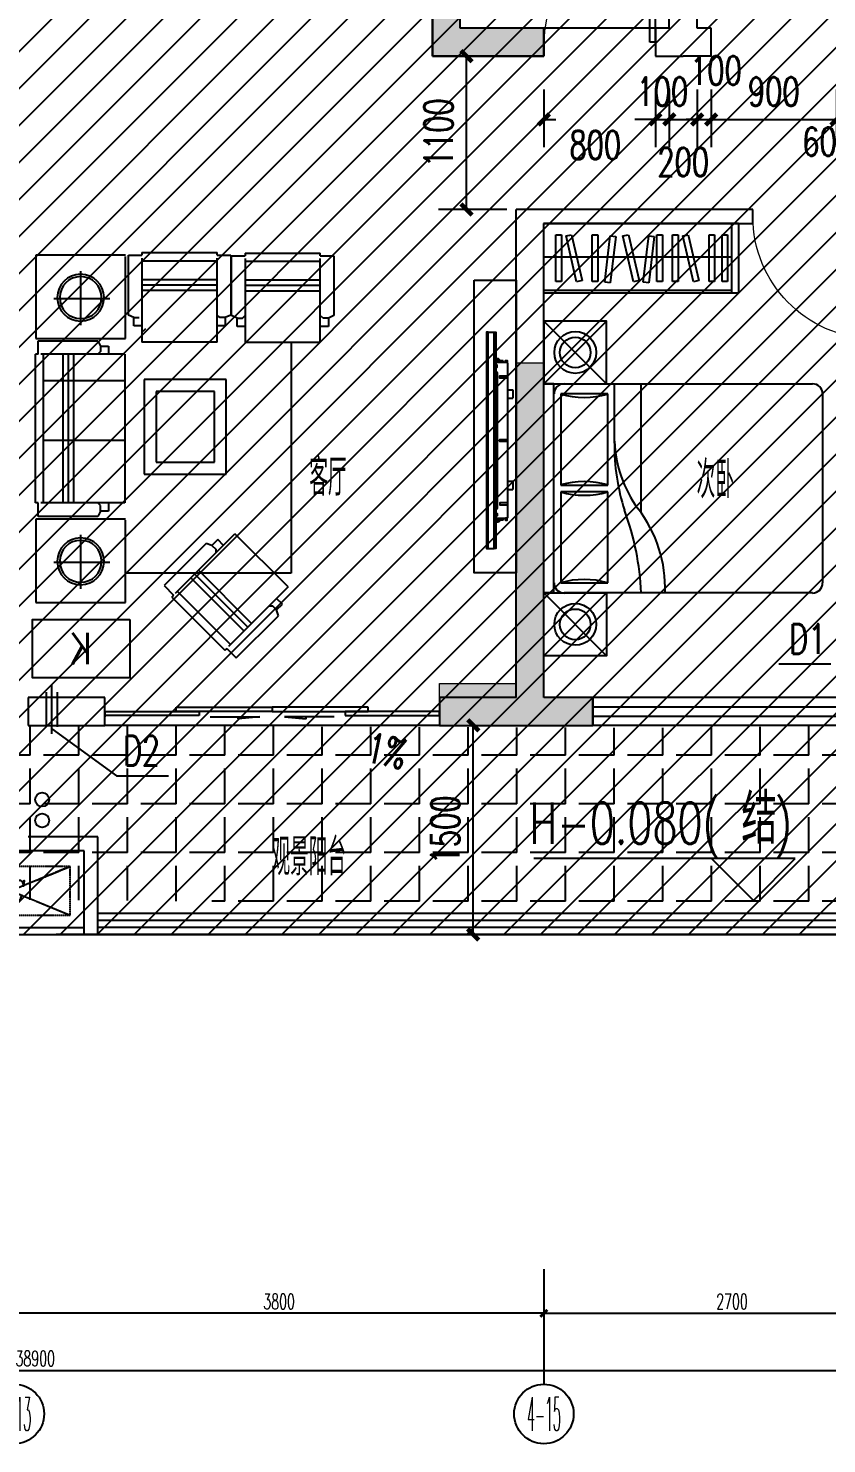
# Model space of a CAD drawing. Extents: x 184967 to 628822, y -100826 to 121332.
# Drawn here: x 276025 to 281755, y -4229 to 5923 of the extents above; entities that cross this region are included whole.
import ezdxf
from ezdxf.enums import TextEntityAlignment as Align

# ---------------------------------------------------------------- set-up
doc = ezdxf.new("R2010")
doc.units = 0
doc.header["$MEASUREMENT"] = 0
doc.linetypes.add('DASH', pattern=[0.35, 0.25, -0.1])
for name, color, linetype in [('1-涂料1', 251, 'Continuous'), ('AXIS_TEXT', 7, 'Continuous'), ('by', 30, 'Continuous'), ('DIM_ELEV', 3, 'Continuous'), ('DIM_LEAD', 3, 'Continuous'), ('fur', 252, 'Continuous'), ('KT', 8, 'DASH'), ('PS', 60, 'Continuous'), ('PUB_DIM', 3, 'Continuous'), ('pub_dim1', 190, 'Continuous'), ('PUB_TEXT', 7, 'Continuous'), ('TEXT', 7, 'Continuous'), ('VPIPE-凝结', 150, 'TG_N'), ('VPIPE-雨水', 4, 'TG_Y'), ('WALL', 145, 'Continuous'), ('WINDOW', 141, 'Continuous'), ('厨洁具', 8, 'Continuous'), ('栏杆', 4, 'Continuous'), ('看线', 67, 'Continuous'), ('面积匡算', 1, 'Continuous')]:
    doc.layers.add(name, color=color, linetype=linetype)
doc.layers.add('4#6#-col-2F~31F$0$COLU', color=7, linetype='Continuous', lineweight=0)
doc.layers.add('4#6#-col-2F~31F$0$COLU_HATCH', color=251, linetype='Continuous', lineweight=0)
doc.styles.add('_TCH_AXIS', font='COMPLEX', dxfattribs={"bigfont": 'GBCBIG'})
doc.styles.add('_TCH_DIM', font='SIMPLEX', dxfattribs={"bigfont": 'GBCBIG'})
doc.styles.add('_TCH_DIM_T3', font='SIMPLEX', dxfattribs={"width": 0.705882, "bigfont": 'GBCBIG'})
doc.styles.add('COMPLEX', font='COMPLEX')
doc.styles.add('ENGLISH', font='italict.shx')
doc.styles.add('ROMANS', font='romans.shx', dxfattribs={"width": 0.8, "bigfont": 'hztxt.shx'})
doc.styles.get("Standard").update_dxf_attribs({"font": 'gbenor.shx', "bigfont": 'gbcbig.shx'})
doc.styles.add('TG_LINETYPE', font='GBXWXT', dxfattribs={"width": 0.7, "height": 3, "bigfont": 'GBCBIG'})
doc.styles.add('宋体', font='romans.shx', dxfattribs={"height": 2, "bigfont": 'gbcbig.shx'})
doc.styles.add('尺寸标注', font='txt.shx', dxfattribs={"width": 0.6, "height": 110})
doc.linetypes.add('TG_N', pattern='A,3,-0.34,["N",TG_LINETYPE,S=0.1,R=0,X=-0.23,Y=-0.08],0', length=3.34)
doc.linetypes.add('TG_Y', pattern='A,3,-0.34,["Y",TG_LINETYPE,S=0.1,R=0,X=-0.23,Y=-0.08],0', length=3.34)
doc.dimstyles.new('1-50', dxfattribs={"dimscale": 50, "dimtxt": 110, "dimasz": 1, "dimexe": 2, "dimexo": 2, "dimgap": 0.6, "dimtad": 1, "dimdec": 0, "dimrnd": 5, "dimtxsty": '尺寸标注', "dimblk": 'ARCHTICK', "dimcen": 2.5, "dimclrd": 251, "dimclre": 251, "dimclrt": 50, "dimadec": 0, "dimazin": 0, "dimtfac": 1, "dimtdec": 0, "dimtix": 1, "dimtmove": 2, "dimatfit": 3, "dimldrblk": 'DOT', "dimfxl": 0, "dimarcsym": 0})
doc.dimstyles.new('_TCH_ARCH&&80', dxfattribs={"dimtxt": 204, "dimasz": 80, "dimexe": 200, "dimexo": 240, "dimgap": 98, "dimtad": 1, "dimdec": 0, "dimzin": 0, "dimdsep": 46, "dimtxsty": '_TCH_DIM_T3', "dimblk": 'ARCHTICK', "dimcen": 0.09, "dimclrt": 7, "dimazin": 2, "dimtfac": 1, "dimtdec": 0, "dimtix": 1, "dimtmove": 2, "dimatfit": 3, "dimfxl": 0, "dimtolj": 1, "dimtzin": 0, "dimarcsym": 0})

# ---------------------------------------------------------------- blocks, each defined once
blk = doc.blocks.new('awrtt')
at = {"layer": 'KT', "linetype": 'DASH'}
for p, q in [((195123, -20713), (194273, -20713)), ((194273, -20713), (194516, -20813)), ((195123, -20713), (194273, -21063)), ((194273, -21063), (194273, -20713)), ((194273, -20713), (195123, -21063)), ((194880, -20813), (195123, -20713)), ((195123, -21063), (195123, -20713)), ((195123, -21063), (195123, -20713)), ((194273, -21063), (194516, -20963)), ((194880, -20963), (195123, -21063)), ((194273, -21063), (195123, -21063))]:
    blk.add_line(p, q, dxfattribs=at)
at = {"layer": 'KT', "linetype": 'DASH', "style": 'ENGLISH', "width": 0.75}
blk.add_text('AC', height=150, dxfattribs=at).set_placement((194698, -20888), align=Align.MIDDLE_CENTER)
blk = doc.blocks.new('4.6.31')
at = {"layer": '4#6#-col-2F~31F$0$COLU_HATCH'}
for points in [[(13500, 7700), (13500, 7500), (12800, 7500), (12800, 5000), (13400, 5000), (13400, 4800), (12600, 4800), (12600, 7700)], [(13750, 200), (13750, 0), (12650, 0), (12650, 300), (13200, 300), (13200, 2600), (13400, 2600), (13400, 200)]]:
    blk.add_hatch(color=252, dxfattribs=at).paths.add_polyline_path(points)
at = {"layer": '4#6#-col-2F~31F$0$COLU', "color": 6}
for points in [[(13500, 7700), (13500, 7500), (12800, 7500), (12800, 5000), (13400, 5000), (13400, 4800), (12600, 4800), (12600, 7700)], [(13750, 200), (13750, 0), (12650, 0), (12650, 300), (13200, 300), (13200, 2600), (13400, 2600), (13400, 200)]]:
    blk.add_lwpolyline(points, close=True, dxfattribs=at)
blk = doc.blocks.new('46s')
at = {"layer": 'VPIPE-凝结', "linetype": 'Continuous'}
blk.add_circle((18850, -17632), 50, dxfattribs=at)
at = {"layer": 'VPIPE-雨水', "linetype": 'Continuous'}
blk.add_circle((18850, -17782), 50, dxfattribs=at)
blk = doc.blocks.new('GSKT')
at = {"layer": 'KT', "linetype": 'ByBlock'}
blk.add_lwpolyline([(296933, 262687), (296933, 263287), (297933, 263287), (297933, 262687), (296933, 262687)], dxfattribs=at)
at = {"layer": 'KT', "style": 'ROMANS', "text_generation_flag": 2, "width": 0.8}
blk.add_text('K', height=320, rotation=180, dxfattribs=at).set_placement((297323, 263145))
blk = doc.blocks.new('A$C66E365A4')
at = {"layer": '栏杆'}
for p, q in [((0, 0), (0, -350)), ((-40, -50), (-40, -300)), ((40, -50), (40, -300))]:
    blk.add_line(p, q, dxfattribs=at)
blk = doc.blocks.new('YJ02')
at = {"layer": 'fur'}
h = blk.add_hatch(dxfattribs=at)
h.set_pattern_fill('ANSI31,_O', color=256, scale=25, angle=270)
h.set_pattern_definition([(315, (4797.172, 52439.616), (2.2097087, 2.2097087), [])])
h.paths.add_polyline_path([(-350, -65), (-350, -75), (-360, -75), (-360, -65)])
h = blk.add_hatch(dxfattribs=at)
h.set_pattern_fill('ANSI31,_O', color=256, scale=25, angle=270)
h.set_pattern_definition([(315, (5257.172, 52439.616), (2.2097087, 2.2097087), [])])
h.paths.add_polyline_path([(350, -65), (350, -75), (360, -75), (360, -65)])
h = blk.add_hatch(dxfattribs=at)
h.set_pattern_fill('ANSI31,_O', color=256, scale=25, angle=270)
h.set_pattern_definition([(315, (4827.172, 52439.616), (2.2097087, 2.2097087), [])])
h.paths.add_polyline_path([(-372, -147), (-372, -136), (-382, -136), (-382, -147)])
h = blk.add_hatch(dxfattribs=at)
h.set_pattern_fill('ANSI31,_O', color=256, scale=25, angle=270)
h.set_pattern_definition([(315, (5227.172, 52439.616), (2.2097087, 2.2097087), [])])
h.paths.add_polyline_path([(372, -147), (372, -136), (382, -136), (382, -147)])
for p, q in [((-390, -84.9), (-390, -65)), ((-380.6, -79.4), (-390, -65)), ((380.6, -79.4), (390, -65)), ((390, -84.9), (390, -65)), ((-380.6, -99.3), (-390, -84.9)), ((-380.6, -119.3), (-380.6, -79.4)), ((-372, -79.4), (-380.6, -79.4)), ((-380.6, -99.3), (-372, -99.3)), ((-372, -119.3), (-380.6, -119.3)), ((372, -79.4), (380.6, -79.4)), ((380.6, -99.3), (372, -99.3)), ((372, -119.3), (380.6, -119.3)), ((380.6, -119.3), (380.6, -79.4)), ((380.6, -99.3), (390, -84.9)), ((-234.3, -152), (-234.3, -189)), ((-194.3, -189), (-234.3, -189)), ((-194.3, -152), (-194.3, -189)), ((201.4, -152), (201.4, -189)), ((241.4, -189), (201.4, -189)), ((241.4, -152), (241.4, -189))]:
    blk.add_line(p, q, dxfattribs=at)
for points in [[(517, -12), (517, 0), (-517, 0), (-517, -12)], [(517, -53), (517, -65), (-517, -65), (-517, -53)], [(-298.4, -152), (-298.4, -94.7), (-308.4, -94.7), (-308.4, -152)], [(298.4, -152), (298.4, -94.7), (308.4, -94.7), (308.4, -152)]]:
    blk.add_lwpolyline(points, dxfattribs=at)
for points in [[(518, -12), (518, -53), (-518, -53), (-518, -12)], [(-350, -65), (-350, -75), (-360, -75), (-360, -65)], [(350, -65), (350, -75), (360, -75), (360, -65)], [(-372, -147), (-372, -136), (-382, -136), (-382, -147)], [(372, -147), (372, -136), (382, -136), (382, -147)]]:
    blk.add_lwpolyline(points, close=True, dxfattribs=at)
for points in [[(-372, -65), (-372, -147, 0.414214), (-367, -152), (367, -152, 0.414214), (372, -147), (372, -65)], [(330, -65), (330, -70, -0.414214), (325, -75), (-325, -75, -0.414214), (-330, -70), (-330, -65)], [(-5, -152), (-5, -94.7, -0.8844), (5, -94.7), (5, -152)]]:
    blk.add_lwpolyline(points, format="xyb", dxfattribs=at)
blk = doc.blocks.new('GYJ6J65')
at = {"layer": 'fur'}
for p, q in [((2212080, 376076), (2213480, 376076)), ((2212080, 376076), (2212080, 375576)), ((2212130, 376076), (2212130, 375576)), ((2213480, 376076), (2213480, 375576)), ((2212159, 375996), (2212159, 375660)), ((2212199, 375996), (2212159, 375996)), ((2212199, 375660), (2212199, 375996)), ((2212252, 375996), (2212252, 375660)), ((2212292, 375996), (2212252, 375996)), ((2212292, 375660), (2212292, 375996)), ((2212441, 375996), (2212365, 375668)), ((2212404, 375659), (2212480, 375987)), ((2212480, 375987), (2212441, 375996)), ((2212514, 375996), (2212514, 375660)), ((2212554, 375996), (2212514, 375996)), ((2212554, 375660), (2212554, 375996)), ((2212627, 375996), (2212627, 375660)), ((2212667, 375996), (2212627, 375996)), ((2212667, 375660), (2212667, 375996)), ((2212725, 375988), (2212685, 375984)), ((2212685, 375984), (2212725, 375650)), ((2212765, 375655), (2212725, 375988)), ((2212870, 375996), (2212794, 375668)), ((2212834, 375659), (2212910, 375987)), ((2212910, 375987), (2212870, 375996)), ((2213001, 375988), (2212961, 375984)), ((2212961, 375984), (2213001, 375650)), ((2213041, 375655), (2213001, 375988)), ((2213091, 375996), (2213091, 375660)), ((2213131, 375996), (2213091, 375996)), ((2213131, 375660), (2213131, 375996)), ((2213279, 375996), (2213203, 375668)), ((2213242, 375659), (2213318, 375987)), ((2213318, 375987), (2213279, 375996)), ((2213352, 375996), (2213352, 375660)), ((2213392, 375996), (2213352, 375996)), ((2213392, 375660), (2213392, 375996)), ((2212130, 375836), (2213480, 375836)), ((2212159, 375660), (2212199, 375660)), ((2212252, 375660), (2212292, 375660)), ((2212365, 375668), (2212404, 375659)), ((2212514, 375660), (2212554, 375660)), ((2212627, 375660), (2212667, 375660)), ((2212725, 375650), (2212765, 375655)), ((2212794, 375668), (2212834, 375659)), ((2213001, 375650), (2213041, 375655)), ((2213091, 375660), (2213131, 375660)), ((2213203, 375668), (2213242, 375659)), ((2213352, 375660), (2213392, 375660)), ((2212080, 375576), (2213480, 375576)), ((2212130, 375596), (2213480, 375596))]:
    blk.add_line(p, q, dxfattribs=at)
blk = doc.blocks.new('_C1IBA')
at = {"layer": 'fur'}
for p, q in [((450, 750), (0, 1200)), ((0, 750), (450, 1200)), ((0, -750), (450, -1200)), ((450, -750), (0, -1200))]:
    blk.add_line(p, q, dxfattribs=at)
at = {"layer": 'fur', "linetype": 'ByBlock'}
for p, q in [((0, -750), (0, 750)), ((72, 750), (0, 750)), ((72, -750), (72, 750)), ((145, 750), (1928, 750)), ((506, 325), (506, 750)), ((699, -169), (699, 750)), ((458, 678), (121, 678)), ((121, 678), (121, 24)), ((458, 24), (458, 678)), ((2000, 678), (2000, -678)), ((121, 24), (458, 24)), ((458, -24), (121, -24)), ((121, -24), (121, -678)), ((458, -678), (458, -24)), ((121, -678), (458, -678)), ((72, -750), (0, -750)), ((1928, -750), (145, -750))]:
    blk.add_line(p, q, dxfattribs=at)
at = {"layer": 'fur'}
for points in [[(0, 750), (450, 750), (450, 1200), (0, 1200)], [(0, -750), (450, -750), (450, -1200), (0, -1200)]]:
    blk.add_lwpolyline(points, close=True, dxfattribs=at)
for centre, radius in [((225, 975), 150), ((225, 975), 110), ((225, -975), 150), ((225, -975), 110)]:
    blk.add_circle(centre, radius, dxfattribs=at)
at = {"layer": 'fur', "linetype": 'ByBlock'}
for centre, radius, start, end in [((145, 678), 72.3, 90, 180), ((1928, 678), 72.3, 0, 90), ((289, 1256), 603, 253.7398, 286.2602), ((1391, 377), 886, 182.5398, 216.0403), ((2019, 306), 1513, 179.2582, 197.8034), ((289, -554), 603, 73.7398, 106.2602), ((289, 554), 603, 253.7398, 286.2602), ((-1237, -834), 1937, 2.4934, 20.4717), ((-52, -712), 922, 357.6218, 37.951), ((145, -678), 72.3, 180, 270), ((289, -1256), 603, 73.7398, 106.2602), ((1928, -678), 72.3, 270, 0)]:
    blk.add_arc(centre, radius, start, end, dxfattribs=at)
at = {"layer": 'fur', "flags": 9}
for tag in ['XSIZE', 'YSIZE']:
    blk.add_attdef(tag, (0, 0), '', height=0.5, dxfattribs=at)
blk = doc.blocks.new('FGGBB')
at = {"layer": 'fur'}
for p, q in [((454097, 247565), (453467, 247565)), ((453467, 247542), (453467, 247565)), ((454097, 247565), (454097, 247542)), ((454964, 247569), (454333, 247569)), ((454333, 247546), (454333, 247569)), ((454964, 247569), (454964, 247546)), ((453353, 247542), (453353, 247041)), ((453467, 247542), (453353, 247542)), ((453467, 246814), (453467, 247519)), ((454097, 247496), (453467, 247496)), ((454211, 247542), (454097, 247542)), ((454097, 247519), (454097, 246814)), ((454211, 247041), (454211, 247542)), ((454219, 247546), (454219, 247045)), ((454333, 247546), (454219, 247546)), ((454333, 246818), (454333, 247523)), ((454964, 247500), (454333, 247500)), ((455077, 247546), (454964, 247546)), ((454964, 247523), (454964, 246818)), ((455077, 247045), (455077, 247546)), ((455101, 247546), (455855, 247546)), ((455101, 246847), (455101, 247535)), ((455855, 247546), (455855, 246847)), ((453467, 247337), (454097, 247337)), ((454333, 247341), (454964, 247341)), ((455478, 247412), (455478, 246960)), ((453467, 247292), (454097, 247292)), ((453467, 247246), (454097, 247246)), ((454333, 247296), (454964, 247296)), ((454333, 247250), (454964, 247250)), ((455232, 247181), (455703, 247181)), ((453353, 247041), (453398, 247019)), ((453398, 247019), (453444, 247019)), ((453398, 247019), (453398, 246950)), ((453444, 247019), (453467, 247041)), ((454120, 247019), (454097, 247041)), ((454165, 247019), (454120, 247019)), ((454165, 247019), (454211, 247041)), ((454165, 246950), (454165, 247019)), ((454219, 247045), (454265, 247023)), ((454265, 247023), (454310, 247023)), ((454265, 247023), (454265, 246954)), ((454310, 247023), (454333, 247045)), ((455032, 247023), (454986, 247023)), ((455032, 247023), (455077, 247045)), ((455032, 246954), (455032, 247023)), ((453398, 246950), (453467, 246950)), ((454097, 246950), (454165, 246950)), ((454265, 246954), (454333, 246954)), ((454953, 246909), (454930, 246932)), ((454964, 246954), (455032, 246954)), ((455855, 246847), (455101, 246847)), ((453467, 246814), (454097, 246814)), ((453711, 246814), (453711, 244880)), ((454333, 246818), (454964, 246818)), ((455311, 246785), (455243, 246785)), ((455243, 246785), (455243, 246716)), ((455334, 246830), (455311, 246785)), ((455311, 246785), (455311, 246739)), ((455311, 246739), (455334, 246716)), ((455834, 246830), (455334, 246830)), ((455834, 246716), (455834, 246830)), ((455106, 246716), (455106, 245469)), ((455106, 246716), (455811, 246716)), ((455538, 246716), (455538, 245469)), ((455584, 246716), (455584, 245469)), ((455629, 246716), (455629, 245469)), ((455789, 245469), (455789, 246716)), ((455834, 246716), (455857, 246716)), ((455857, 245469), (455857, 246716)), ((454256, 245711), (454256, 246505)), ((454256, 246505), (454944, 246505)), ((454944, 246505), (454944, 245711)), ((455106, 246493), (455789, 246493)), ((454356, 245811), (454356, 246405)), ((454356, 246405), (454844, 246405)), ((454844, 246405), (454844, 245811)), ((455106, 245993), (455789, 245993)), ((454844, 245811), (454356, 245811)), ((454944, 245711), (454256, 245711)), ((455106, 245469), (455811, 245469)), ((455243, 245469), (455243, 245401)), ((455311, 245447), (455334, 245469)), ((455311, 245401), (455311, 245447)), ((455834, 245356), (455834, 245469)), ((455834, 245469), (455857, 245469)), ((455101, 245333), (455855, 245333)), ((455101, 244635), (455101, 245323)), ((455243, 245401), (455311, 245401)), ((455311, 245401), (455334, 245356)), ((455334, 245356), (455834, 245356)), ((455855, 245333), (455855, 244635)), ((453737, 244764), (454183, 245210)), ((454682, 244711), (454183, 245210)), ((455478, 245200), (455478, 244748)), ((454279, 245113), (454328, 245162)), ((454328, 245162), (454376, 245113)), ((454376, 245113), (454344, 245081)), ((454344, 245081), (454344, 245049)), ((454376, 245113), (454424, 245129)), ((454424, 245129), (454778, 244775)), ((455232, 244968), (455703, 244968)), ((453711, 244880), (455101, 244880)), ((454043, 244458), (454489, 244904)), ((454075, 244426), (454521, 244872)), ((454107, 244394), (454553, 244840)), ((453737, 244764), (454236, 244265)), ((454666, 244727), (454220, 244281)), ((454778, 244775), (454698, 244695)), ((453785, 244619), (453834, 244668)), ((453834, 244571), (453785, 244619)), ((453834, 244571), (453866, 244603)), ((453866, 244603), (453898, 244603)), ((454714, 244679), (454268, 244233)), ((454714, 244679), (454698, 244695)), ((455855, 244635), (455101, 244635)), ((453818, 244523), (453834, 244571)), ((454172, 244169), (453818, 244523)), ((454252, 244249), (454172, 244169)), ((454252, 244249), (454268, 244233))]:
    blk.add_line(p, q, dxfattribs=at)
for centre, radius in [((455478, 247191), 196), ((455478, 247191), 176), ((455478, 244979), 196), ((455478, 244979), 176)]:
    blk.add_circle(centre, radius, dxfattribs=at)
blk = doc.blocks.new('_ArchTick')
at = {"color": 0, "linetype": 'ByBlock', "const_width": 0.4}
blk.add_lwpolyline([(-0.5, -0.5), (0.5, 0.5)], dxfattribs=at)
blk = doc.blocks.new('*D630')
at = {"layer": 'Defpoints', "color": 0, "transparency": 16777216}
for p in [(279169, 5723), (279699, 5723), (279699, 4623)]:
    blk.add_point(p, dxfattribs=at)
at = {"layer": 'pub_dim1', "color": 0, "lineweight": -2, "transparency": 16777216}
for p, q in [((279459, 5723), (278969, 5723)), ((279169, 4623), (279169, 5723)), ((279459, 4623), (278969, 4623))]:
    blk.add_line(p, q, dxfattribs=at)
at = {"layer": 'pub_dim1', "color": 0, "lineweight": -2, "transparency": 16777216, "xscale": 80, "yscale": 80, "zscale": 80}
for p, rotation in [((279169, 5723), 90), ((279169, 4623), 270)]:
    blk.add_blockref('_ArchTick', p, dxfattribs=dict(at, rotation=rotation))
at = {"layer": 'pub_dim1', "color": 7, "transparency": 16777216, "insert": (278969, 5173), "char_height": 204, "attachment_point": 5, "rotation": 90, "style": '_TCH_DIM_T3'}
blk.add_mtext('\\A1;1100', dxfattribs=at)
blk = doc.blocks.new('*D631')
at = {"layer": 'Defpoints', "color": 0, "transparency": 16777216}
for p in [(279725, 5723), (280525, 5723), (280525, 5269)]:
    blk.add_point(p, dxfattribs=at)
at = {"layer": 'pub_dim1', "color": 0, "lineweight": -2, "transparency": 16777216}
for p, q in [((279725, 5483), (279725, 5069)), ((280525, 5483), (280525, 5069)), ((279725, 5269), (279811, 5269)), ((280525, 5269), (280377, 5269))]:
    blk.add_line(p, q, dxfattribs=at)
at = {"layer": 'pub_dim1', "color": 0, "lineweight": -2, "transparency": 16777216, "xscale": 80, "yscale": 80, "zscale": 80, "rotation": 180}
blk.add_blockref('_ArchTick', (279725, 5269), dxfattribs=at)
at = {"layer": 'pub_dim1', "color": 0, "lineweight": -2, "transparency": 16777216, "xscale": 80, "yscale": 80, "zscale": 80}
blk.add_blockref('_ArchTick', (280525, 5269), dxfattribs=at)
at = {"layer": 'pub_dim1', "color": 7, "transparency": 16777216, "insert": (280094, 5085), "char_height": 204, "attachment_point": 5, "style": '_TCH_DIM_T3'}
blk.add_mtext('\\A1;800', dxfattribs=at)
blk = doc.blocks.new('*D632')
at = {"layer": 'Defpoints', "color": 0, "transparency": 16777216}
for p in [(280525, 5723), (280625, 5723), (280625, 5269)]:
    blk.add_point(p, dxfattribs=at)
at = {"layer": 'pub_dim1', "color": 0, "lineweight": -2, "transparency": 16777216}
for p, q in [((280525, 5483), (280525, 5069)), ((280625, 5483), (280625, 5069)), ((280525, 5269), (280445, 5269)), ((280525, 5269), (280625, 5269)), ((280625, 5269), (280705, 5269))]:
    blk.add_line(p, q, dxfattribs=at)
at = {"layer": 'pub_dim1', "color": 0, "lineweight": -2, "transparency": 16777216, "xscale": 80, "yscale": 80, "zscale": 80}
blk.add_blockref('_ArchTick', (280525, 5269), dxfattribs=at)
at = {"layer": 'pub_dim1', "color": 0, "lineweight": -2, "transparency": 16777216, "xscale": 80, "yscale": 80, "zscale": 80, "rotation": 180}
blk.add_blockref('_ArchTick', (280625, 5269), dxfattribs=at)
at = {"layer": 'pub_dim1', "color": 7, "transparency": 16777216, "insert": (280575, 5469), "char_height": 204, "attachment_point": 5, "style": '_TCH_DIM_T3'}
blk.add_mtext('\\A1;100', dxfattribs=at)
blk = doc.blocks.new('*D633')
at = {"layer": 'Defpoints', "color": 0, "transparency": 16777216}
for p in [(280625, 5723), (280825, 5723), (280825, 5269)]:
    blk.add_point(p, dxfattribs=at)
at = {"layer": 'pub_dim1', "color": 0, "lineweight": -2, "transparency": 16777216}
for p, q in [((280625, 5483), (280625, 5069)), ((280825, 5483), (280825, 5069)), ((280625, 5269), (280825, 5269))]:
    blk.add_line(p, q, dxfattribs=at)
at = {"layer": 'pub_dim1', "color": 0, "lineweight": -2, "transparency": 16777216, "xscale": 80, "yscale": 80, "zscale": 80, "rotation": 180}
blk.add_blockref('_ArchTick', (280625, 5269), dxfattribs=at)
at = {"layer": 'pub_dim1', "color": 0, "lineweight": -2, "transparency": 16777216, "xscale": 80, "yscale": 80, "zscale": 80}
blk.add_blockref('_ArchTick', (280825, 5269), dxfattribs=at)
at = {"layer": 'pub_dim1', "color": 7, "transparency": 16777216, "insert": (280725, 4963), "char_height": 204, "attachment_point": 5, "style": '_TCH_DIM_T3'}
blk.add_mtext('\\A1;200', dxfattribs=at)
blk = doc.blocks.new('*D634')
at = {"layer": 'Defpoints', "color": 0, "transparency": 16777216}
for p in [(280825, 5723), (280925, 5723), (280925, 5269)]:
    blk.add_point(p, dxfattribs=at)
at = {"layer": 'pub_dim1', "color": 0, "lineweight": -2, "transparency": 16777216}
for p, q in [((280825, 5483), (280825, 5069)), ((280925, 5483), (280925, 5069)), ((280825, 5269), (280745, 5269)), ((280825, 5269), (280925, 5269)), ((280925, 5269), (281005, 5269))]:
    blk.add_line(p, q, dxfattribs=at)
at = {"layer": 'pub_dim1', "color": 0, "lineweight": -2, "transparency": 16777216, "xscale": 80, "yscale": 80, "zscale": 80}
blk.add_blockref('_ArchTick', (280825, 5269), dxfattribs=at)
at = {"layer": 'pub_dim1', "color": 0, "lineweight": -2, "transparency": 16777216, "xscale": 80, "yscale": 80, "zscale": 80, "rotation": 180}
blk.add_blockref('_ArchTick', (280925, 5269), dxfattribs=at)
at = {"layer": 'pub_dim1', "color": 7, "transparency": 16777216, "insert": (280960, 5620), "char_height": 204, "attachment_point": 5, "style": '_TCH_DIM_T3'}
blk.add_mtext('\\A1;100', dxfattribs=at)
blk = doc.blocks.new('*D635')
at = {"layer": 'Defpoints', "color": 0, "transparency": 16777216}
for p in [(280925, 5723), (281825, 5723), (281825, 5269)]:
    blk.add_point(p, dxfattribs=at)
at = {"layer": 'pub_dim1', "color": 0, "lineweight": -2, "transparency": 16777216}
for p, q in [((280925, 5483), (280925, 5069)), ((281825, 5483), (281825, 5069)), ((280925, 5269), (281825, 5269))]:
    blk.add_line(p, q, dxfattribs=at)
at = {"layer": 'pub_dim1', "color": 0, "lineweight": -2, "transparency": 16777216, "xscale": 80, "yscale": 80, "zscale": 80, "rotation": 180}
blk.add_blockref('_ArchTick', (280925, 5269), dxfattribs=at)
at = {"layer": 'pub_dim1', "color": 0, "lineweight": -2, "transparency": 16777216, "xscale": 80, "yscale": 80, "zscale": 80}
blk.add_blockref('_ArchTick', (281825, 5269), dxfattribs=at)
at = {"layer": 'pub_dim1', "color": 7, "transparency": 16777216, "insert": (281375, 5469), "char_height": 204, "attachment_point": 5, "style": '_TCH_DIM_T3'}
blk.add_mtext('\\A1;900', dxfattribs=at)
blk = doc.blocks.new('*D636')
at = {"layer": 'Defpoints', "color": 0, "transparency": 16777216}
for p in [(281825, 5723), (282425, 5723), (282425, 5269)]:
    blk.add_point(p, dxfattribs=at)
at = {"layer": 'pub_dim1', "color": 0, "lineweight": -2, "transparency": 16777216}
for p, q in [((281825, 5483), (281825, 5069)), ((282425, 5483), (282425, 5069)), ((281825, 5269), (282425, 5269))]:
    blk.add_line(p, q, dxfattribs=at)
at = {"layer": 'pub_dim1', "color": 0, "lineweight": -2, "transparency": 16777216, "xscale": 80, "yscale": 80, "zscale": 80, "rotation": 180}
blk.add_blockref('_ArchTick', (281825, 5269), dxfattribs=at)
at = {"layer": 'pub_dim1', "color": 0, "lineweight": -2, "transparency": 16777216, "xscale": 80, "yscale": 80, "zscale": 80}
blk.add_blockref('_ArchTick', (282425, 5269), dxfattribs=at)
at = {"layer": 'pub_dim1', "color": 7, "transparency": 16777216, "insert": (281765, 5109), "char_height": 204, "attachment_point": 5, "style": '_TCH_DIM_T3'}
blk.add_mtext('\\A1;600', dxfattribs=at)
blk = doc.blocks.new('*D669')
at = {"layer": 'Defpoints', "color": 0, "transparency": 16777216}
for p in [(278884, 923), (279218, 923), (278884, -577)]:
    blk.add_point(p, dxfattribs=at)
at = {"layer": 'pub_dim1', "color": 0, "lineweight": -2, "transparency": 16777216}
for p, q in [((279124, 923), (279418, 923)), ((279218, -577), (279218, 923)), ((279124, -577), (279418, -577))]:
    blk.add_line(p, q, dxfattribs=at)
at = {"layer": 'pub_dim1', "color": 0, "lineweight": -2, "transparency": 16777216, "xscale": 80, "yscale": 80, "zscale": 80}
for p, rotation in [((279218, 923), 90), ((279218, -577), 270)]:
    blk.add_blockref('_ArchTick', p, dxfattribs=dict(at, rotation=rotation))
at = {"layer": 'pub_dim1', "color": 7, "transparency": 16777216, "insert": (279018, 173), "char_height": 204, "attachment_point": 5, "rotation": 90, "style": '_TCH_DIM_T3'}
blk.add_mtext('\\A1;1500', dxfattribs=at)
blk = doc.blocks.new('$DorLib2D$00000001')
for p, q in [((0.45, 0.975), (0.5, 0.975)), ((0.45, 0), (0.45, 0.975)), ((0.5, 0), (0.5, 0.975)), ((0.5, 0), (0.45, 0))]:
    blk.add_line(p, q)
at = {"lineweight": 13}
blk.add_arc((0.475, 0), 0.975, 91.4693, 180, dxfattribs=at)
blk = doc.blocks.new('$WINLIB2D$00000001')
at = {"color": 0}
for points in [[(-0.5, 0.5), (-0.5, -0.5)], [(-0.5, 0.5), (0.5, 0.5)], [(0.5, -0.5), (0.5, 0.5)], [(0.5, 0.1667), (-0.5, 0.1667)], [(0.5, -0.1667), (-0.5, -0.1667)], [(-0.5, -0.5), (0.5, -0.5)]]:
    blk.add_lwpolyline(points, dxfattribs=at)
blk = doc.blocks.new('$DorLib2D$00000138')
at = {"color": 0, "linetype": 'Continuous'}
for p, q in [((-0.2875, 0), (-0.2875, 0.1538)), ((-0.2875, 0.1538), (0, 0.1538)), ((0, 0.1538), (0, 0)), ((0.2875, 0.1538), (0, 0.1538)), ((0.2875, 0), (0.2875, 0.1538)), ((-0.5, -0.1399), (-0.5, 0)), ((-0.5, 0), (-0.2187, 0)), ((0, 0), (-0.2875, 0)), ((-0.2187, 0), (-0.2187, -0.1399)), ((0, 0), (0.2875, 0)), ((0.2187, 0), (0.2187, -0.1399)), ((0.5, 0), (0.2187, 0)), ((0.5, 0), (0.5, -0.1946)), ((0.5, -0.1399), (0.5, 0)), ((-0.2187, -0.1399), (-0.5, -0.1399)), ((0.2187, -0.1399), (0.5, -0.1399)), ((-0.1857, -0.186), (-0.037, -0.186)), ((-0.037, -0.186), (-0.1019, -0.2583)), ((-0.1019, -0.2583), (-0.1019, -0.186)), ((0.1857, -0.186), (0.037, -0.186)), ((0.037, -0.186), (0.1019, -0.2583)), ((0.1019, -0.2583), (0.1019, -0.186))]:
    blk.add_line(p, q, dxfattribs=at)
blk = doc.blocks.new('*D762')
at = {"layer": 'Defpoints', "color": 0, "linetype": 'ByBlock', "transparency": 16777216}
for p in [(256625, -2977), (295525, -2977), (295525, -3703)]:
    blk.add_point(p, dxfattribs=at)
at = {"layer": 'PUB_DIM', "color": 251, "lineweight": -2, "transparency": 16777216}
for p, q in [((256625, -3453), (256625, -3803)), ((295525, -3453), (295525, -3803)), ((256625, -3703), (295525, -3703))]:
    blk.add_line(p, q, dxfattribs=at)
at = {"layer": 'PUB_DIM', "color": 251, "linetype": 'ByBlock', "lineweight": -2, "transparency": 16777216, "xscale": 50, "yscale": 50, "zscale": 50, "rotation": 180}
blk.add_blockref('_ArchTick', (256625, -3703), dxfattribs=at)
at = {"layer": 'PUB_DIM', "color": 251, "linetype": 'ByBlock', "lineweight": -2, "transparency": 16777216, "xscale": 50, "yscale": 50, "zscale": 50}
blk.add_blockref('_ArchTick', (295525, -3703), dxfattribs=at)
at = {"layer": 'PUB_DIM', "color": 50, "linetype": 'ByBlock', "transparency": 16777216, "insert": (276075, -3618), "char_height": 110, "attachment_point": 5, "style": '尺寸标注'}
blk.add_mtext('38900', dxfattribs=at)
blk = doc.blocks.new('_Dot')
at = {"color": 0, "linetype": 'ByBlock', "lineweight": -2}
blk.add_line((-0.5, 0), (-1, 0), dxfattribs=at)
at = {"color": 0, "linetype": 'ByBlock', "const_width": 0.5}
blk.add_lwpolyline([(-0.25, 0, 1), (0.25, 0, 1)], format="xyb", close=True, dxfattribs=at)
blk = doc.blocks.new('*D763')
at = {"layer": 'Defpoints', "color": 0, "linetype": 'ByBlock', "transparency": 16777216}
for p in [(275925, -2977), (279725, -2977), (275925, -3294)]:
    blk.add_point(p, dxfattribs=at)
at = {"layer": 'PUB_DIM', "color": 251, "lineweight": -2, "transparency": 16777216}
for p, q in [((275925, -3077), (275925, -3394)), ((279725, -3077), (279725, -3394)), ((279725, -3294), (275925, -3294))]:
    blk.add_line(p, q, dxfattribs=at)
at = {"layer": 'PUB_DIM', "color": 251, "linetype": 'ByBlock', "lineweight": -2, "transparency": 16777216, "xscale": 50, "yscale": 50, "zscale": 50, "rotation": 180}
blk.add_blockref('_ArchTick', (275925, -3294), dxfattribs=at)
at = {"layer": 'PUB_DIM', "color": 251, "linetype": 'ByBlock', "lineweight": -2, "transparency": 16777216, "xscale": 50, "yscale": 50, "zscale": 50}
blk.add_blockref('_ArchTick', (279725, -3294), dxfattribs=at)
at = {"layer": 'PUB_DIM', "color": 50, "linetype": 'ByBlock', "transparency": 16777216, "insert": (277825, -3209), "char_height": 110, "attachment_point": 5, "style": '尺寸标注'}
blk.add_mtext('3800', dxfattribs=at)
blk = doc.blocks.new('_AXISO')
blk.add_circle((0, 0), 0.5)
at = {"layer": 'AXIS_TEXT', "style": 'COMPLEX', "width": 1.041667}
blk.add_attdef('A', text='', height=0.56, dxfattribs=at).set_placement((-0.25, -0.28), (0.25, -0.28), align=Align.FIT)
blk = doc.blocks.new('*D764')
at = {"layer": 'Defpoints', "color": 0, "linetype": 'ByBlock', "transparency": 16777216}
for p in [(279725, -2977), (282425, -2977), (282425, -3294)]:
    blk.add_point(p, dxfattribs=at)
at = {"layer": 'PUB_DIM', "color": 251, "lineweight": -2, "transparency": 16777216}
for p, q in [((279725, -3077), (279725, -3394)), ((282425, -3077), (282425, -3394)), ((279725, -3294), (282425, -3294))]:
    blk.add_line(p, q, dxfattribs=at)
at = {"layer": 'PUB_DIM', "color": 251, "linetype": 'ByBlock', "lineweight": -2, "transparency": 16777216, "xscale": 50, "yscale": 50, "zscale": 50, "rotation": 180}
blk.add_blockref('_ArchTick', (279725, -3294), dxfattribs=at)
at = {"layer": 'PUB_DIM', "color": 251, "linetype": 'ByBlock', "lineweight": -2, "transparency": 16777216, "xscale": 50, "yscale": 50, "zscale": 50}
blk.add_blockref('_ArchTick', (282425, -3294), dxfattribs=at)
at = {"layer": 'PUB_DIM', "color": 50, "linetype": 'ByBlock', "transparency": 16777216, "insert": (281075, -3209), "char_height": 110, "attachment_point": 5, "style": '尺寸标注'}
blk.add_mtext('2700', dxfattribs=at)

msp = doc.modelspace()

# ---------------------------------------------------------------- hatches: boundary and pattern name
at = {"layer": '1-涂料1'}
h = msp.add_hatch(dxfattribs=at)
h.set_pattern_fill('ANGLE', color=256, scale=100, style=0)
h.set_pattern_definition([(180, (885131.04, 53445.53), (0, 349.25), [254, -95.25]), (90, (885131.04, 53445.53), (349.25, 2e-14), [254, -95.25])])
h.paths.add_polyline_path([(282225.2, -377.5), (282225.2, 774.5), (282187.2, 922.5), (280484, 904.2), (275925.2, 922.5), (275925.2, -327.5)])
at = {"layer": '面积匡算'}
h = msp.add_hatch(dxfattribs=at)
h.set_pattern_fill('ANSI31', color=6, scale=1500)
h.paths.add_polyline_path([(275325.2, -577.5), (282425.2, -577.5), (282425.2, 322.5), (285525.2, 322.5), (285525.2, 4022.5), (286125.2, 4022.5), (286125.2, 5122.5), (285525.2, 5122.5), (285525.2, 5922.5), (283925.2, 5922.5), (283925.2, 8622.5), (280825.2, 8622.5), (280825.2, 10222.5), (279825.2, 10222.5), (279825.2, 11222.5), (277325.2, 11222.5), (277325.2, 9722.5), (275825.2, 9722.5), (275825.2, 122.5), (275325.2, 122.5)])

# ---------------------------------------------------------------- linework, layer by layer
at = {"layer": 'by'}
for points in [[(275325.2, 22.5), (275325.2, -577.5), (276425.2, -577.5)], [(275375.2, 22.5), (275375.2, -527.5), (276425.2, -527.5)]]:
    msp.add_lwpolyline(points, dxfattribs=at)
at = {"layer": 'DIM_ELEV'}
for p, q in [((281528.6, -32), (279651.8, -32)), ((281228.6, -332), (280928.6, -32)), ((281228.6, -332), (281528.6, -32))]:
    msp.add_line(p, q, dxfattribs=at)
at = {"layer": 'DIM_LEAD'}
for p, q in [((281784, 1362), (281411.5, 1362)), ((276194.7, 898), (276658.9, 560)), ((276194.7, 898), (276658.9, 560)), ((276194.7, 898), (276658.9, 560)), ((276658.9, 560), (277031.5, 560))]:
    msp.add_line(p, q, dxfattribs=at)
at = {"layer": 'fur'}
msp.add_lwpolyline([(279225.2, 4116.2), (279525.2, 4116.2), (279525.2, 2016.1), (279225.2, 2016.1)], close=True, dxfattribs=at)
msp.add_lwpolyline([(279225.2, 4116.2), (279525.2, 4116.2), (279525.2, 2016.1), (279225.2, 2016.1)], close=True, dxfattribs=at)
at = {"layer": 'PS'}
msp.add_lwpolyline([(278410.3, 625.2, 0, 0, 0), (278724.9, 559.7, 80, 0, 0), (279018.6, 498.5, 0, 0, 0)], format="xyseb", dxfattribs=at)
at = {"layer": 'PUB_DIM', "linetype": 'ByBlock'}
msp.add_line((279725.2, -2977.5), (279725.2, -3802.3), dxfattribs=at)
at = {"layer": 'WALL'}
for p, q in [((278925.2, 8522.5), (278925.2, 5722.5)), ((278925.2, 5722.5), (278925.2, 8522.5)), ((279125.2, 5922.5), (279125.2, 8422.5)), ((280625.2, 5922.5), (280625.2, 8422.5)), ((280825.2, 5922.5), (280825.2, 8422.5)), ((279725.5, 5922.5), (279125.2, 5922.5)), ((279725.2, 5922.5), (279725.2, 5722.5)), ((279725.5, 5722.5), (279725.5, 5922.5)), ((280625.2, 5922.5), (280525.5, 5922.5)), ((280525.5, 5922.5), (280525.5, 5722.5)), ((280925.2, 5922.5), (280825.2, 5922.5)), ((280925.2, 5722.5), (280925.2, 5922.5)), ((279725.2, 5722.5), (278925.2, 5722.5)), ((278925.2, 5722.5), (279725.5, 5722.5)), ((280525.5, 5722.5), (280725.2, 5722.5)), ((280825.2, 5722.5), (280725.2, 5722.5)), ((280925.2, 5722.5), (280725.2, 5722.5)), ((281225.2, 4622.5), (279525.2, 4622.5)), ((279525.2, 1122.5), (279525.2, 4622.5)), ((281225.2, 4522.5), (281225.2, 4622.5)), ((279725.2, 4522.5), (281225.2, 4522.5)), ((279725.2, 1122.5), (279725.2, 4522.5)), ((276575.2, 1122.5), (276025.2, 1122.5)), ((276025.2, 1122.5), (276025.2, 922.5)), ((276575.2, 922.5), (276575.2, 1122.5)), ((279525.2, 1122.5), (278975.2, 1122.5)), ((278975.2, 1122.5), (278975.2, 922.5)), ((280075.2, 1122.5), (279725.2, 1122.5)), ((280075.2, 922.5), (280075.2, 1122.5)), ((276025.2, 922.5), (276575.2, 922.5)), ((278975.2, 922.5), (279625.2, 922.5)), ((279625.2, 922.5), (280075.2, 922.5)), ((276525.2, 122.5), (276025.2, 122.5)), ((276525.2, -577.5), (276525.2, 122.5)), ((276425.2, 22.5), (275925.2, 22.5)), ((276425.2, -577.5), (276425.2, 22.5)), ((276425.2, -577.5), (276525.2, -577.5))]:
    msp.add_line(p, q, dxfattribs=at)
at = {"layer": 'WALL', "color": 1, "linetype": 'ByBlock'}
msp.add_lwpolyline([(275325.2, -577.5), (282425.2, -577.5), (282425.2, 322.5), (285525.2, 322.5), (285525.2, 4022.5), (286125.2, 4022.5), (286125.2, 5122.5), (285525.2, 5122.5), (285525.2, 5922.5), (283925.2, 5922.5), (283925.2, 8622.5), (280825.2, 8622.5), (280825.2, 10222.5), (279825.2, 10222.5), (279825.2, 11222.5), (277325.2, 11222.5), (277325.2, 9722.5), (275825.2, 9722.5), (275825.2, 122.5), (275325.2, 122.5), (275325.2, -577.5), (275325.2, -577.5)], dxfattribs=at)
at = {"layer": 'WINDOW'}
for p, q in [((280525.5, 5922.5), (279725.5, 5922.5)), ((278975.2, 922.5), (276575.2, 922.5))]:
    msp.add_line(p, q, dxfattribs=at)
at = {"layer": '栏杆'}
for points in [[(282325.2, 322.5), (282325.2, -477.5), (276525.2, -477.5)], [(282375.2, 322.5), (282375.2, -527.5), (276525.2, -527.5)]]:
    msp.add_lwpolyline(points, dxfattribs=at)
at = {"layer": '看线'}
for points in [[(282425.2, 322.5), (282425.2, -577.5), (276225.2, -577.5)], [(282275.2, 322.5), (282275.2, -427.5), (276525.2, -427.5)]]:
    msp.add_lwpolyline(points, dxfattribs=at)

# ---------------------------------------------------------------- block references
msp.add_blockref('awrtt', (81203.7, 20624.4))
at = {"layer": 'fur', "extrusion": (0, 0, -1), "zscale": -1}
msp.add_blockref('GYJ6J65', (-2493202.3, -371553.9), dxfattribs=at)
at = {"layer": 'fur', "extrusion": (0, 0, -1), "xscale": 0.8549999985843897, "yscale": 0.8549999985843897, "zscale": -0.8549999985843897}
msp.add_blockref('FGGBB', (-665834.7, -207357.5), dxfattribs=at)
at = {"layer": 'fur'}
msp.add_blockref('_C1IBA', (279725.2, 2622.5), dxfattribs=at)
at = {"layer": 'fur', "xscale": 1.5, "rotation": 90}
msp.add_blockref('YJ02', (279314.1, 2966.6), dxfattribs=at)
at = {"layer": 'KT', "linetype": 'ByBlock', "xscale": 0.7000000000284098, "yscale": 0.7000000000284098, "zscale": 0.7000000000284098, "rotation": 180}
msp.add_blockref('GSKT', (484607.3, 185564.3), dxfattribs=at)
at = {"layer": 'KT', "color": 2, "extrusion": (0, 0, -1), "zscale": -1, "rotation": 180}
msp.add_blockref('A$C66E365A4', (-276194.7, 861.6), dxfattribs=at)
at = {"layer": 'PUB_DIM', "linetype": 'ByBlock'}
ref = msp.add_blockref('_AXISO', (275925.2, -4015.7), dxfattribs=dict(at, xscale=426.6560000000001, yscale=426.6560000000001, zscale=426.6560000000001, rotation=180))
ref.add_attrib('A', '4-13', dxfattribs={"layer": 'AXIS_TEXT', "height": 241.35, "style": '_TCH_AXIS', "width": 0.276316}).set_placement((275804.5, -4136.4), (276045.9, -4136.4), align=Align.FIT)
ref = msp.add_blockref('_AXISO', (279725.2, -4015.7), dxfattribs=dict(at, xscale=426.6560000000001, yscale=426.6560000000001, zscale=426.6560000000001, rotation=180))
ref.add_attrib('A', '4-15', dxfattribs={"layer": 'AXIS_TEXT', "height": 241.35, "style": '_TCH_AXIS', "width": 0.276316}).set_placement((279604.5, -4136.4), (279845.9, -4136.4), align=Align.FIT)
at = {"layer": 'WALL'}
for name, p in [('46s', (257275.2, 18022.4)), ('4.6.31', (266325.2, 922.5))]:
    msp.add_blockref(name, p, dxfattribs=at)
at = {"layer": 'WINDOW', "rotation": 180}
for name, p, xscale, yscale, zscale in [('$DorLib2D$00000001', (280125.5, 5822.5), -800, -800, -800), ('$DorLib2D$00000001', (281675.2, 4572.5), -900, 900, -900), ('$WINLIB2D$00000001', (280975.2, 1022.5), 1800, 200, 1800), ('$DorLib2D$00000138', (277775.2, 1022.5), 2400, -200, 2400)]:
    msp.add_blockref(name, p, dxfattribs=dict(at, xscale=xscale, yscale=yscale, zscale=zscale))
at = {"layer": '厨洁具', "xscale": 1.5, "rotation": 90}
msp.add_blockref('YJ02', (279314.1, 2966.6), dxfattribs=at)

# ---------------------------------------------------------------- texts
at = {"layer": 'PUB_TEXT', "style": '_TCH_DIM', "width": 0.705882}
for s, height, p in [('D1', 212.5, (281486.5, 1437)), ('D2', 212.5, (276706.5, 635)), ('H-0.080(', 297.5, (279621.8, 73)), (')', 297.5, (281380.1, 73))]:
    msp.add_text(s, height=height, dxfattribs=at).set_placement(p)
msp.add_text('1%', height=212.5, rotation=348.23373, dxfattribs=at).set_placement((278436.2, 664.5))
at = {"layer": 'PUB_TEXT', "style": '_TCH_DIM'}
msp.add_text('结', height=357.4, dxfattribs=at).set_placement((281141.8, 73))
at = {"layer": 'TEXT', "style": '宋体', "width": 0.7}
for s, p in [('客厅', (278041.8, 2570.4)), ('次卧', (280821.2, 2552.1)), ('观景阳台', (277769.9, -153.8))]:
    msp.add_text(s, height=265.82, dxfattribs=at).set_placement(p)

# ---------------------------------------------------------------- dimensions: what is measured, and where the dimension line sits
at = {"layer": 'PUB_DIM', "linetype": 'ByBlock'}
dim = msp.add_aligned_dim(p1=(256625.2, -2977.5), p2=(295525.2, -2977.5), distance=-725.2, dimstyle='1-50', override={"dimfxl": 5, "dimfxlon": 1}, dxfattribs=at)
dim.commit()
dim.dimension.update_dxf_attribs({"geometry": '*D762', "text_midpoint": (276075.2, -3617.7)})
for base, p2, picture, middle in [((275925.2, -3293.8), (275925.2, -2977.5), '*D763', (277825.2, -3208.8)), ((282425.2, -3293.8), (282425.2, -2977.5), '*D764', (281075.2, -3208.8))]:
    dim = msp.add_linear_dim(base=base, p1=(279725.2, -2977.5), p2=p2, angle=180, dimstyle='1-50', override={"dimfxl": 5, "dimfxlon": 1}, dxfattribs=at)
    dim.commit()
    dim.dimension.update_dxf_attribs({"geometry": picture, "text_midpoint": middle})
at = {"layer": 'pub_dim1'}
for p1, p2, distance, text, picture, middle in [((279698.9, 4622.5), (279698.9, 5722.5), 530.3, '1100', '*D630', (278968.6, 5172.5)), ((280525.5, 5722.5), (280625.2, 5722.5), -453.7, '100', '*D632', (280575.3, 5468.8)), ((280925.2, 5722.5), (281825.2, 5722.5), -453.7, '900', '*D635', (281375.2, 5468.8)), ((278883.7, -577.5), (278883.7, 922.5), -334.4, '1500', '*D669', (279018.1, 172.5))]:
    dim = msp.add_aligned_dim(p1=p1, p2=p2, distance=distance, text=text, dimstyle='_TCH_ARCH&&80', dxfattribs=at)
    dim.commit()
    dim.dimension.update_dxf_attribs({"geometry": picture, "text_midpoint": middle})
for base, p1, p2, text, picture, middle in [((280525.5, 5268.8), (279725.5, 5722.5), (280525.5, 5722.5), '800', '*D631', (280093.9, 5085.4)), ((280825.2, 5268.8), (280625.2, 5722.5), (280825.2, 5722.5), '200', '*D633', (280725.2, 4962.9)), ((280925.2, 5268.8), (280825.2, 5722.5), (280925.2, 5722.5), '100', '*D634', (280959.9, 5620)), ((282425.2, 5268.8), (281825.2, 5722.5), (282425.2, 5722.5), '600', '*D636', (281765.4, 5109))]:
    dim = msp.add_linear_dim(base=base, p1=p1, p2=p2, angle=0, text=text, dimstyle='_TCH_ARCH&&80', dxfattribs=at)
    dim.commit()
    dim.dimension.update_dxf_attribs({"geometry": picture, "text_midpoint": middle, "dimtype": 161})

doc.saveas('drawing.dxf')
